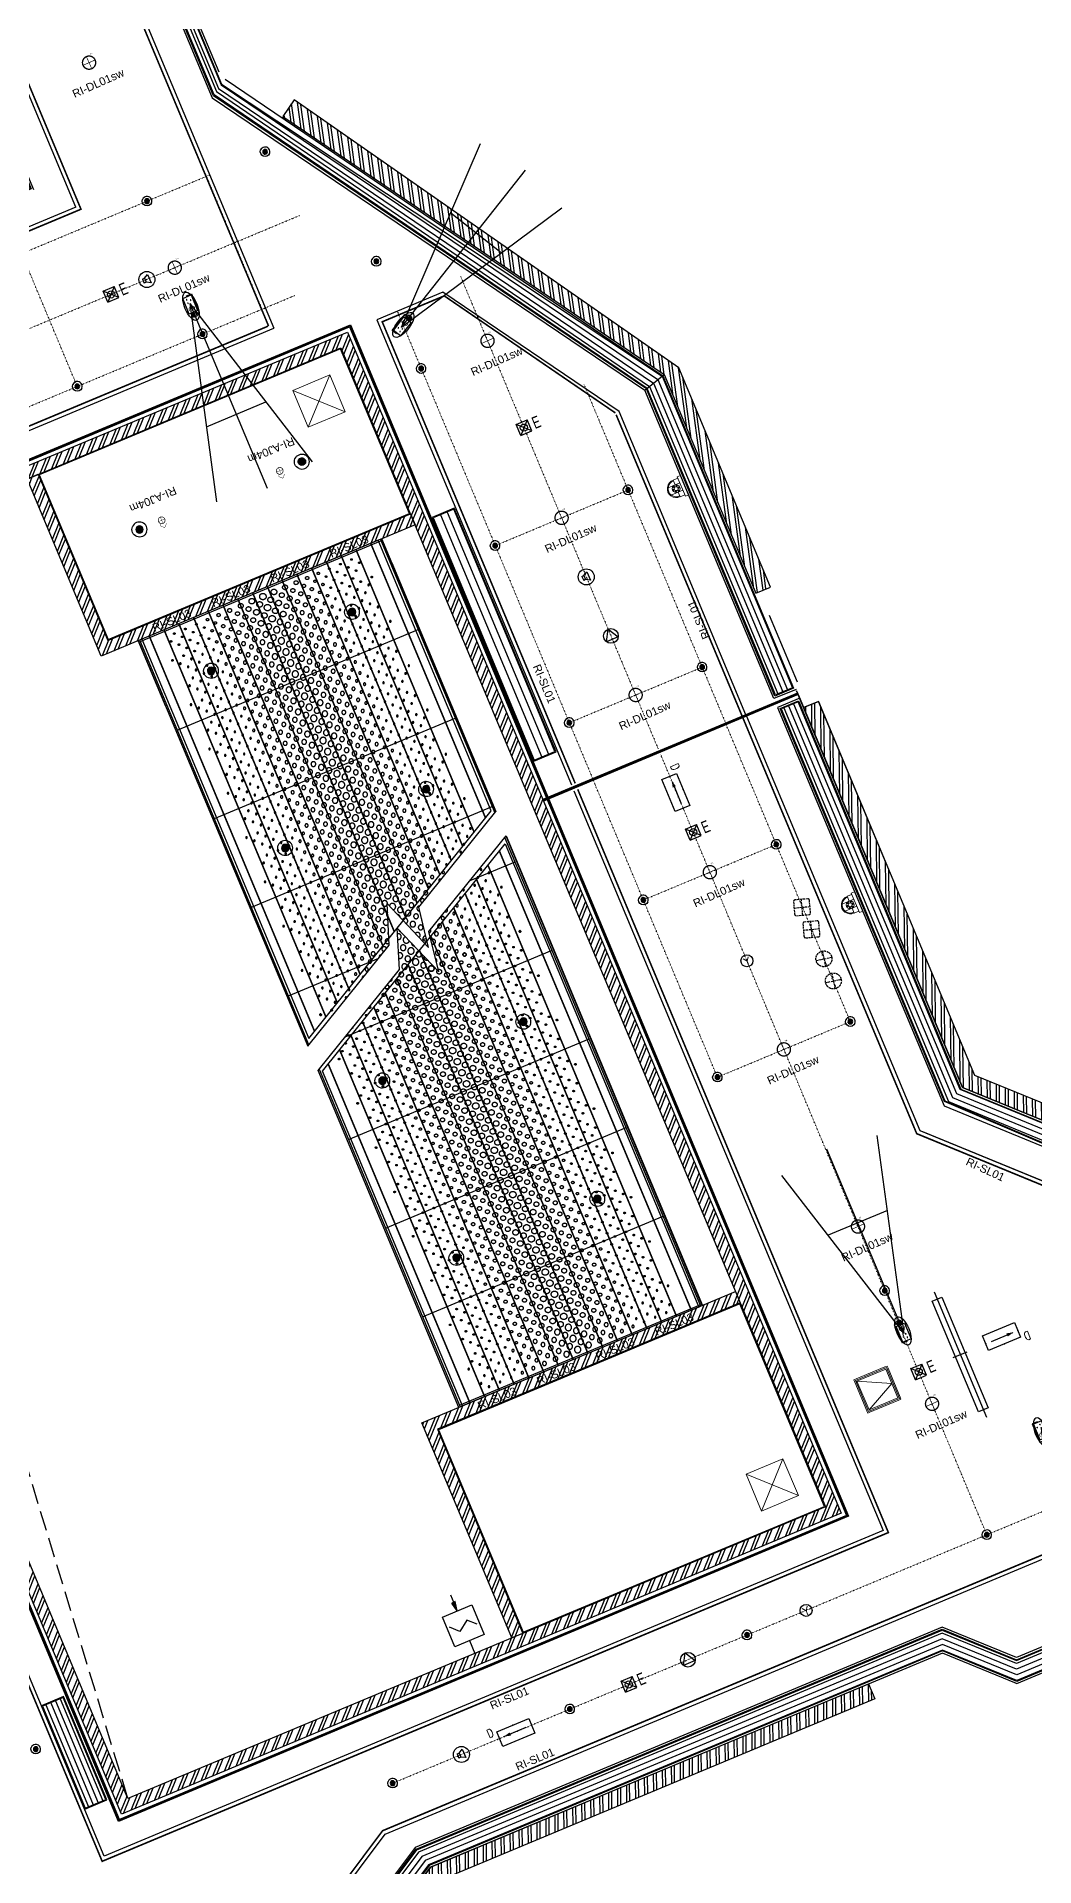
# Model space of a CAD drawing. Header units: millimetres. Extents: x 768159 to 833032, y -1374957 to -1225629.
# Drawn here: x 782238 to 794708, y -1290057 to -1267189 of the extents above; entities that cross this region are included whole.
import ezdxf
from ezdxf.enums import TextEntityAlignment as Align
from ezdxf.xclip import XClip

# ---------------------------------------------------------------- set-up
doc = ezdxf.new("R2010")
doc.units = ezdxf.units.MM
doc.header["$LTSCALE"] = 10
doc.header["$MEASUREMENT"] = 0
doc.header["$XCLIPFRAME"] = 0
for name, pattern in [('ACAD_ISO05W100', [33, 24, -3, 0, -3, 0, -3]), ('ACAD_ISO07W100', [3, 0, -3]), ('CENTER', [50.8, 31.75, -6.35, 6.35, -6.35]), ('DASH', [0.35, 0.25, -0.1])]:
    doc.linetypes.add(name, pattern=pattern)
for name, color, linetype in [('I —平顶—音响设备', 144, 'Continuous'), ('I—平面—消防指示灯、报警器', 10, 'Continuous'), ('I—平顶-投影仪、监控', 62, 'Continuous'), ('I—平顶—喷淋', 21, 'Continuous'), ('I—平顶—填充01(线状)', 8, 'Continuous'), ('I—平顶—暖通', 144, 'Continuous'), ('I—平顶—检修口', 144, 'Continuous'), ('I—平顶—消防指示灯', 62, 'Continuous'), ('I—平顶—消防设施', 10, 'Continuous'), ('I—平顶—灯具', 62, 'Continuous'), ('I—平顶—烟感', 144, 'Continuous'), ('I—平顶—设备定位尺寸标注', 232, 'Continuous'), ('I—平顶—通讯', 24, 'Continuous'), ('I—平顶—造型', 122, 'Continuous'), ('K-C-CLG', 2, 'Continuous')]:
    doc.layers.add(name, color=color, linetype=linetype)
doc.layers.add('检修口', color=7, linetype='Continuous', lineweight=0)
doc.styles.add('_TEL_DIM', font='SIMPLEX', dxfattribs={"width": 0.8, "height": 3.5, "bigfont": 'HZTXT'})
doc.styles.add('ARIAL', font='arial.ttf')
doc.styles.add('hz', font='', dxfattribs={"width": 0.8, "height": 5})
doc.styles.get("Standard").update_dxf_attribs({"font": 'arial.ttf'})
doc.styles.add('平顶图图例(客房区A2）$0$HZDX', font='ROMANS.shx', dxfattribs={"width": 0.8, "bigfont": 'hztxt.shx'})
doc.styles.add('平顶图图例(客房区A2）$0$XD2008', font='SIMYOU.TTF', dxfattribs={"width": 0.7})
doc.styles.get('hz').set_extended_font_data('Microsoft YaHei')
doc.dimstyles.new('標準', dxfattribs={"dimtxt": 2.5, "dimasz": 0.8, "dimexe": 0, "dimexo": 0, "dimgap": 1, "dimtad": 1, "dimdec": 0, "dimzin": 0, "dimdsep": 46, "dimtxsty": 'Standard', "dimblk": 'DOT', "dimcen": 1, "dimaunit": 1, "dimadec": 3, "dimazin": 0, "dimtfac": 1, "dimtdec": 0, "dimtmove": 2, "dimatfit": 3, "dimfxl": 1, "dimtolj": 1, "dimtzin": 0, "dimarcsym": 0})

# ---------------------------------------------------------------- blocks, each defined once
blk = doc.blocks.new('*D1467')
at = {"layer": 'Defpoints', "color": 0, "transparency": 16777216}
for p in [(83, 69), (83, 0), (-82, 0)]:
    blk.add_point(p, dxfattribs=at)
at = {"color": 0, "transparency": 16777216, "insert": (69, 89), "char_height": 15, "attachment_point": 5}
blk.add_mtext('\\A1;165', dxfattribs=at)
blk = doc.blocks.new('_Dot')
at = {"color": 0, "linetype": 'ByBlock', "lineweight": -2}
blk.add_line((-0.5, 0), (-1, 0), dxfattribs=at)
at = {"color": 0, "linetype": 'ByBlock', "const_width": 0.5}
blk.add_lwpolyline([(-0.25, 0, 1), (0.25, 0, 1)], format="xyb", close=True, dxfattribs=at)
blk = doc.blocks.new('背景音乐广播')
at = {"extrusion": (-0.142132, 0.122044, 0.982295)}
for p, q in [((-48, 26, -10), (-47, -30, -3)), ((-48, 26, -10), (-20, 26, -6)), ((-20, 26, -6), (33, 56, -2)), ((-20, 26, -6), (-20, -29, 1)), ((33, 56, -2), (34, -58, 12)), ((-20, -29, 1), (-47, -30, -3)), ((34, -58, 12), (-20, -29, 1))]:
    blk.add_line(p, q, dxfattribs=at)
blk.add_circle((0, 0), 100)
at = {"color": 7, "extrusion": (-0.142132, 0.122044, 0.982295), "style": '_TEL_DIM', "flags": 1}
blk.add_attdef('A', text='', height=0.004, rotation=131.612, dxfattribs=at).set_placement((0, 0), align=Align.MIDDLE_CENTER)
blk = doc.blocks.new('应急照明灯')
at = {"ltscale": 250}
for p, q in [((-150, -150), (-150, 150)), ((-150, 150), (150, 150)), ((150, 150), (-150, -150)), ((150, -150), (-150, 150)), ((150, -150), (150, 150)), ((-150, -150), (150, -150))]:
    blk.add_line(p, q, dxfattribs=at)
blk.add_circle((0, 0), 90, dxfattribs=at)
at = {"style": '平顶图图例(客房区A2）$0$XD2008', "width": 0.7}
blk.add_text('E', height=300, dxfattribs=at).set_placement((338, -143), align=Align.CENTER)
blk = doc.blocks.new('平顶图图例(客房区A2）$0$烟感')
at = {"layer": 'I—平顶—烟感', "linetype": 'Continuous'}
blk.add_circle((0, 0), 2.16, dxfattribs=at)
at = {"layer": 'I—平顶—烟感', "linetype": 'Continuous', "style": '平顶图图例(客房区A2）$0$HZDX'}
blk.add_text('Y', height=2.86, dxfattribs=at).set_placement((-1.14, -1.69))
blk = doc.blocks.new('上下喷1111')
h = blk.add_hatch(color=256)
h.dxf.hatch_style = 1
edge = h.paths.add_edge_path()
edge.add_arc((0, 0), 0.5, 0, 180)
edge.add_arc((0, 0), 0.5, 180, 360)
at = {"elevation": 0}
for points in [[(-1, 0, -1), (1, 0, 0.084041)], [(-1, 0, 1), (1, 0, -0.084041)]]:
    blk.add_lwpolyline(points, format="xyb", dxfattribs=at)
blk.add_lwpolyline([(0.5, 0, 1), (-0.5, 0, 1)], format="xyb", close=True, dxfattribs=at)
blk = doc.blocks.new('*D1473')
at = {"layer": 'Defpoints', "color": 0, "transparency": 16777216}
for p in [(43, 36), (43, 0), (-42, 0)]:
    blk.add_point(p, dxfattribs=at)
at = {"color": 0, "transparency": 16777216, "insert": (36, 46), "char_height": 15, "attachment_point": 5}
blk.add_mtext('\\A1;85', dxfattribs=at)
blk = doc.blocks.new('SDRFEWR')
for centre, radius in [((-525, 75), 10), ((-450, 0), 10), ((-300, 0), 10), ((-225, 75), 10), ((-150, 0), 10), ((0, 150), 10), ((0, 0), 10), ((-525, -75), 10), ((-525, -225), 10), ((-450, -150), 10), ((-375, -75), 10), ((-375, -225), 10), ((-300, -150), 10), ((-225, -75), 10), ((-225, -225), 10), ((-150, -150), 10), ((-75, -75), 10), ((-75, -225), 10), ((0, -150), 10), ((-525, -375), 10), ((-450, -450), 15), ((-450, -300), 10), ((-375, -375), 10), ((-300, -450), 15), ((-300, -300), 10), ((-225, -375), 10), ((-150, -450), 15), ((-150, -300), 10), ((-75, -375), 10), ((0, -450), 15), ((0, -300), 10), ((-525, -675), 20), ((-525, -525), 15), ((-450, -600), 20), ((-375, -675), 20), ((-375, -525), 15), ((-300, -600), 20), ((-225, -675), 20), ((-225, -525), 15), ((-150, -600), 20), ((-75, -675), 20), ((-75, -525), 15), ((0, -600), 20), ((-525, -825), 25), ((-450, -900), 30), ((-450, -750), 25), ((-375, -825), 25), ((-300, -900), 30), ((-300, -750), 25), ((-225, -825), 25), ((-150, -900), 30), ((-150, -750), 25), ((-75, -825), 25), ((0, -900), 30), ((0, -750), 25), ((-525, -1125), 35), ((-525, -975), 30), ((-450, -1050), 35), ((-375, -1125), 35), ((-375, -975), 30), ((-300, -1050), 35), ((-225, -1125), 35), ((-225, -975), 30), ((-150, -1050), 35), ((-75, -1125), 35), ((-75, -975), 30), ((0, -1050), 35), ((-525, -1275), 35), ((-450, -1200), 40.2), ((-450, -1350), 35), ((-375, -1275), 35), ((-300, -1200), 40.2), ((-300, -1350), 35), ((-225, -1275), 35), ((-150, -1200), 40.2), ((-150, -1350), 35), ((-75, -1275), 35), ((0, -1200), 40.2), ((0, -1350), 35), ((-525, -1425), 30), ((-525, -1575), 25), ((-450, -1500), 30), ((-375, -1425), 30), ((-375, -1575), 25), ((-300, -1500), 30), ((-225, -1425), 30), ((-225, -1575), 25), ((-150, -1500), 30), ((-75, -1425), 30), ((-75, -1575), 25), ((0, -1500), 30), ((-525, -1725), 20), ((-450, -1650), 25), ((-450, -1800), 20), ((-375, -1725), 20), ((-300, -1650), 25), ((-300, -1800), 20), ((-225, -1725), 20), ((-150, -1650), 25), ((-150, -1800), 20), ((-75, -1725), 20), ((0, -1650), 25), ((0, -1800), 20), ((-525, -1875), 15), ((-525, -2025), 10), ((-450, -1950), 15), ((-375, -1875), 15), ((-375, -2025), 10), ((-300, -1950), 15), ((-225, -1875), 15), ((-225, -2025), 10), ((-150, -1950), 15), ((-75, -1875), 15), ((-75, -2025), 10), ((0, -1950), 15), ((-525, -2175), 10), ((-450, -2100), 10), ((-450, -2250), 10), ((-375, -2175), 10), ((-300, -2100), 10), ((-300, -2250), 10), ((-225, -2175), 10), ((-150, -2100), 10), ((-150, -2250), 10), ((-75, -2175), 10), ((0, -2100), 10), ((0, -2250), 10), ((-525, -2325), 10), ((-525, -2475), 10), ((-450, -2400), 10), ((-375, -2325), 10), ((-300, -2400), 10), ((-225, -2325), 10), ((-225, -2475), 10), ((-150, -2400), 10), ((-75, -2325), 10), ((0, -2400), 10), ((0, -2550), 10)]:
    blk.add_circle(centre, radius)
blk = doc.blocks.new('扶梯底部填充')
for p, q in [((-10366, 1650), (20, 1650, 0)), ((-10366, 1630), (20, 1630, 0)), ((20, -1630, 0), (-10366, -1630)), ((20, -1650, 0), (-10366, -1650))]:
    blk.add_line(p, q)
for points in [[(-10346, 1630), (-10346, -1630)], [(-9600, 1630), (-9600, -1630)], [(-8400, 1630), (-8400, -1630)], [(-7200, 1630), (-7200, -1630)], [(-7200, 1630), (-7200, -1630)], [(-7200, 1630), (-7200, -1630)], [(-6000, 1630), (-6000, -1630)], [(-4800, 1630), (-4800, -1630)], [(-3600, 1630), (-3600, -1630)], [(-2400, 1630), (-2400, -1630)], [(-1200, 1630), (-1200, -1630)], [(0, 1630), (0, -1630)]]:
    blk.add_lwpolyline(points)
for centre, radius in [((-10273, 1200, 0), 10), ((-10198, 1275, 0), 10), ((-10123, 1200, 0), 10), ((-9973, 1350, 0), 10), ((-9973, 1200, 0), 10), ((-373, 1350, 0), 10), ((-373, 1200, 0), 10), ((-223, 1200, 0), 10), ((-148, 1275, 0), 10), ((-73, 1200, 0), 10), ((-10273, 1050, 0), 10), ((-10198, 1125, 0), 10), ((-10198, 975, 0), 10), ((-10123, 1050, 0), 10), ((-10048, 1125, 0), 10), ((-10048, 975, 0), 10), ((-9973, 1050, 0), 10), ((-373, 1050, 0), 10), ((-298, 1125, 0), 10), ((-298, 975, 0), 10), ((-223, 1050, 0), 10), ((-148, 1125, 0), 10), ((-148, 975, 0), 10), ((-73, 1050, 0), 10), ((-10273, 750, 0), 15), ((-10273, 900, 0), 10), ((-10198, 675, 0), 15), ((-10198, 825, 0), 10), ((-10123, 750, 0), 15), ((-10123, 900, 0), 10), ((-10048, 675, 0), 15), ((-10048, 825, 0), 10), ((-9973, 750, 0), 15), ((-9973, 900, 0), 10), ((-373, 750, 0), 15), ((-373, 900, 0), 10), ((-298, 675, 0), 15), ((-298, 825, 0), 10), ((-223, 750, 0), 15), ((-223, 900, 0), 10), ((-148, 675, 0), 15), ((-148, 825, 0), 10), ((-73, 750, 0), 15), ((-73, 900, 0), 10), ((-10273, 450, 0), 25), ((-10273, 600, 0), 20), ((-10198, 525, 0), 20), ((-10123, 450, 0), 25), ((-10123, 600, 0), 20), ((-10048, 525, 0), 20), ((-9973, 450, 0), 25), ((-9973, 600, 0), 20), ((-373, 450, 0), 25), ((-373, 600, 0), 20), ((-298, 525, 0), 20), ((-223, 450, 0), 25), ((-223, 600, 0), 20), ((-148, 525, 0), 20), ((-73, 450, 0), 25), ((-73, 600, 0), 20), ((-10273, 300, 0), 30), ((-10198, 225, 0), 30), ((-10198, 375, 0), 25), ((-10123, 300, 0), 30), ((-10048, 225, 0), 30), ((-10048, 375, 0), 25), ((-9973, 300, 0), 30), ((-373, 300, 0), 30), ((-298, 225, 0), 30), ((-298, 375, 0), 25), ((-223, 300, 0), 30), ((-148, 225, 0), 30), ((-148, 375, 0), 25), ((-73, 300, 0), 30), ((-10273, 0, 0), 40.2), ((-10273, 150, 0), 35), ((-10198, 75, 0), 35), ((-10123, 0, 0), 40.2), ((-10123, 150, 0), 35), ((-10048, 75, 0), 35), ((-9973, 0, 0), 40.2), ((-9973, 150, 0), 35), ((-373, 0, 0), 40.2), ((-373, 150, 0), 35), ((-298, 75, 0), 35), ((-223, 0, 0), 40.2), ((-223, 150, 0), 35), ((-148, 75, 0), 35), ((-73, 0, 0), 40.2), ((-73, 150, 0), 35), ((-10273, -150, 0), 35), ((-10198, -75, 0), 35), ((-10198, -225, 0), 30), ((-10123, -150, 0), 35), ((-10048, -75, 0), 35), ((-10048, -225, 0), 30), ((-9973, -150, 0), 35), ((-373, -150, 0), 35), ((-298, -75, 0), 35), ((-298, -225, 0), 30), ((-223, -150, 0), 35), ((-148, -75, 0), 35), ((-148, -225, 0), 30), ((-73, -150, 0), 35), ((-10273, -300, 0), 30), ((-10273, -450, 0), 25), ((-10198, -375, 0), 25), ((-10123, -300, 0), 30), ((-10123, -450, 0), 25), ((-10048, -375, 0), 25), ((-9973, -300, 0), 30), ((-9973, -450, 0), 25), ((-373, -300, 0), 30), ((-373, -450, 0), 25), ((-298, -375, 0), 25), ((-223, -300, 0), 30), ((-223, -450, 0), 25), ((-148, -375, 0), 25), ((-73, -300, 0), 30), ((-73, -450, 0), 25), ((-10273, -600, 0), 20), ((-10198, -525, 0), 20), ((-10198, -675, 0), 15), ((-10123, -600, 0), 20), ((-10048, -525, 0), 20), ((-10048, -675, 0), 15), ((-9973, -600, 0), 20), ((-373, -600, 0), 20), ((-298, -525, 0), 20), ((-298, -675, 0), 15), ((-223, -600, 0), 20), ((-148, -525, 0), 20), ((-148, -675, 0), 15), ((-73, -600, 0), 20), ((-10273, -750, 0), 15), ((-10273, -900, 0), 10), ((-10198, -825, 0), 10), ((-10123, -750, 0), 15), ((-10123, -900, 0), 10), ((-10048, -825, 0), 10), ((-9973, -750, 0), 15), ((-9973, -900, 0), 10), ((-373, -750, 0), 15), ((-373, -900, 0), 10), ((-298, -825, 0), 10), ((-223, -750, 0), 15), ((-223, -900, 0), 10), ((-148, -825, 0), 10), ((-73, -750, 0), 15), ((-73, -900, 0), 10), ((-10273, -1050, 0), 10), ((-10198, -975, 0), 10), ((-10198, -1125, 0), 10), ((-10123, -1050, 0), 10), ((-10048, -975, 0), 10), ((-10048, -1125, 0), 10), ((-9973, -1050, 0), 10), ((-373, -1050, 0), 10), ((-298, -975, 0), 10), ((-298, -1125, 0), 10), ((-223, -1050, 0), 10), ((-148, -975, 0), 10), ((-148, -1125, 0), 10), ((-73, -1050, 0), 10), ((-10273, -1200, 0), 10), ((-10198, -1275, 0), 10), ((-10123, -1200, 0), 10), ((-9973, -1200, 0), 10), ((-9973, -1350, 0), 10), ((-373, -1200, 0), 10), ((-373, -1350, 0), 10), ((-223, -1200, 0), 10), ((-148, -1275, 0), 10), ((-73, -1200, 0), 10)]:
    blk.add_circle(centre, radius)
for p in [(-9373, 1200, 0), (-8773, 1200, 0), (-8173, 1200, 0), (-7573, 1200, 0), (-6973, 1200, 0), (-6373, 1200, 0), (-5773, 1200, 0), (-5173, 1200, 0)]:
    blk.add_blockref('SDRFEWR', p)
at = {"xscale": -0.9999999999999998}
for p in [(-5173, 1200, 0), (-4573, 1200, 0), (-3973, 1200, 0), (-3373, 1200, 0), (-2773, 1200, 0), (-2173, 1200, 0), (-1573, 1200, 0), (-973, 1200, 0)]:
    blk.add_blockref('SDRFEWR', p, dxfattribs=at)
blk = doc.blocks.new('A$Cd42e4ebf')
at = {"lineweight": 0}
for p, q in [((8.81, 7.37), (0, 7.37)), ((0, 7.37), (0, 5.88)), ((0.59, 5.88), (0.59, 3.81)), ((8.21, 3.81), (8.21, 5.88)), ((8.81, 5.88), (8.81, 7.37))]:
    blk.add_line(p, q, dxfattribs=at)
for points in [[(8.81, 5.88), (0, 5.88)], [(0.59, 3.81), (2.79, 3.81)], [(2.79, 5.88), (2.79, 0.56)], [(6.01, 5.88), (6.01, 0.56)], [(8.21, 3.81), (6.01, 3.81)]]:
    blk.add_lwpolyline(points, dxfattribs=at)
for centre, radius in [((4.4, 3.56), 1.65), ((3.34, 2.96), 0.271), ((3.34, 4.19), 0.257), ((4.4, 3.56), 0.804), ((4.4, 4.78), 0.254), ((4.4, 2.35), 0.255), ((5.44, 2.94), 0.269), ((5.46, 4.15), 0.254)]:
    blk.add_circle(centre, radius, dxfattribs=at)
for radius, start, end in [(3.73, 176.09951, 3.90049), (3.4, 175.71085, 4.28915)]:
    blk.add_arc((4.4, 3.56), radius, start, end, dxfattribs=at)
blk = doc.blocks.new('WIFI1')
at = {"linetype": 'DASH', "ltscale": 10, "extrusion": (-0.131049, -0.073706, 0.988632)}
for p, q in [((-91, -39, -15), (92, 37, 15)), ((-39, 92, 2), (39, -92, -2))]:
    blk.add_line(p, q, dxfattribs=at)
blk.add_lwpolyline([(68, -109, 0.414214), (90, -91), (109, 68, 0.414214), (91, 90), (-68, 109, 0.414214), (-90, 91), (-109, -68, 0.414214), (-91, -90), (70, -109)], format="xyb", dxfattribs=at)
blk = doc.blocks.new('碗状1')
at = {"linetype": 'DASH', "ltscale": 10, "extrusion": (-0.131049, -0.073706, 0.988632)}
for p, q in [((86, 48, 15), (-86, -48, -15)), ((-49, 87), (49, -87))]:
    blk.add_line(p, q, dxfattribs=at)
blk.add_circle((0, 0), 100, dxfattribs=at)
blk = doc.blocks.new('*U1485')
for p, q in [((-100, 81), (152, 81)), ((-100, 15), (-100, 81)), ((-90, 15), (-100, 15)), ((122, 18), (182, 18)), ((122, 5), (182, 5)), ((152, 38), (152, 81))]:
    blk.add_line(p, q)
for points in [[(-90, 71), (122, 71), (122, -41), (-90, -41)], [(122, 38), (182, 38), (182, -8), (122, -8)]]:
    blk.add_lwpolyline(points, close=True)
at = {"const_width": 5.69}
for points in [[(-33, 38, -1), (-28, 38, -1)], [(-56, -8, -1), (-50, -8, -1)], [(-5, -8, 1), (-11, -8, 1)]]:
    blk.add_lwpolyline(points, format="xyb", close=True, dxfattribs=at)
for centre in [(-31, 38), (-53, -8), (-8, -8)]:
    blk.add_arc(centre, 5.69, 0, 180)
blk.add_ellipse((41, 15), major_axis=(-189, 0), ratio=0.414634)
blk.add_point((41, 15))
at = {"layer": 'Defpoints', "color": 6, "linetype": 'ByBlock'}
for p, q in [((0, 0), (2415, 647)), ((1507, -404), (1502, 402)), ((0, 0), (2500, 0)), ((0, 0), (2415, -647))]:
    blk.add_line(p, q, dxfattribs=at)
at = {"style": 'hz', "width": 0.8}
for s, p in [('C', (66, 15)), ('R', (209, -87))]:
    blk.add_text(s, height=79.2, dxfattribs=at).set_placement(p, align=Align.MIDDLE)
blk = doc.blocks.new('SH9-室内半球1080P')
for p, q in [((93, 213), (345, 213)), ((93, 147), (93, 213)), ((103, 147), (93, 147)), ((316, 150), (375, 150)), ((316, 137), (375, 137)), ((345, 170), (345, 213))]:
    blk.add_line(p, q)
for points in [[(103, 203), (316, 203), (316, 90), (103, 90)], [(316, 170), (375, 170), (375, 123), (316, 123)]]:
    blk.add_lwpolyline(points, close=True)
at = {"const_width": 5.69}
for points in [[(137, 124, -1), (143, 124, -1)], [(160, 169, -1), (166, 169, -1)], [(189, 124, 1), (183, 124, 1)]]:
    blk.add_lwpolyline(points, format="xyb", close=True, dxfattribs=at)
for centre in [(140, 124), (163, 169), (186, 124)]:
    blk.add_arc(centre, 5.69, 0, 180)
blk.add_ellipse((234, 147), major_axis=(-189, 0), ratio=0.414634)
at = {"layer": 'Defpoints', "linetype": 'ByBlock'}
for p, q in [((197, 147), (2611, 794)), ((1697, -255), (1697, 549)), ((197, 147), (2697, 147)), ((197, 147), (2611, -500))]:
    blk.add_line(p, q, dxfattribs=at)
at = {"style": 'hz', "width": 0.8}
blk.add_text('C', height=79.2, dxfattribs=at).set_placement((259, 146), align=Align.MIDDLE)
blk = doc.blocks.new('Ceiling Banner')
blk.add_line((626292, -1317851), (626292, -1317663))
blk.add_lwpolyline([(625444, -1317757), (627139, -1317757)])
blk.add_lwpolyline([(625542, -1317692), (627042, -1317692), (627042, -1317822), (625542, -1317822)], close=True)
blk = doc.blocks.new('吸顶扬声器')
for p, q in [((-58, -33), (0, 67)), ((0, 67), (58, -33)), ((58, -33), (-58, -33))]:
    blk.add_line(p, q)
blk.add_circle((0, 0), 67.2)
blk = doc.blocks.new('0.001111.')
for p, q in [((-234, 0), (165, 166)), ((-133, -56), (133, 56)), ((165, 166), (241, -16)), ((-158, -183), (-234, 0)), ((241, -16), (-158, -183))]:
    blk.add_line(p, q)
for p in [(-35, 83), (199, 83), (-199, -83)]:
    blk.add_point(p)
blk.add_solid([(-75, -8), (-146, -61), (-58, -48)])
at = {"style": '_TEL_DIM', "width": 0.8}
blk.add_attdef('D', (-333, -82), '', height=106, rotation=22.686, dxfattribs=at)
at = {"style": '_TEL_DIM', "flags": 1}
blk.add_attdef('A', text='', height=0.006, rotation=202.686, dxfattribs=at).set_placement((-35, 83), align=Align.MIDDLE_CENTER)
blk = doc.blocks.new('BLK20230516150645_01179')
at = {"layer": '检修口'}
for p, q in [((125591, 219783), (125591, 219813)), ((125591, 219813), (125621, 219813)), ((125591, 219393), (125591, 219783)), ((125621, 219813), (126011, 219813)), ((125621, 219783), (125621, 219393)), ((126011, 219783), (125621, 219783)), ((126011, 219813), (126041, 219813)), ((126011, 219393), (126011, 219783)), ((126041, 219813), (126041, 219783)), ((126041, 219783), (126041, 219393)), ((125591, 219363), (125591, 219393)), ((125621, 219363), (125591, 219363)), ((125621, 219393), (126011, 219393)), ((126011, 219363), (125621, 219363)), ((126041, 219363), (126011, 219363)), ((126041, 219393), (126041, 219363))]:
    blk.add_line(p, q, dxfattribs=at)
at = {"layer": '检修口', "flags": 128}
for points in [[(126026, 219378), (126026, 219798), (125606, 219798), (125606, 219378), (126026, 219378)], [(125606, 219378), (126026, 219378), (126026, 219798), (125606, 219798), (125606, 219378)], [(125621, 219783), (126011, 219588), (125621, 219393)]]:
    blk.add_lwpolyline(points, dxfattribs=at)
blk = doc.blocks.new('光束感烟探测器(接收部分)')
blk.add_hatch(color=256).paths.add_polyline_path([(0, 200), (-117, 176), (-117, 224)])
for p, q in [((249, 368), (151, 267)), ((151, 267), (249, 133)), ((-218, 200), (0, 200)), ((0, 200), (-117, 224)), ((-117, 224), (-117, 176)), ((0, 200), (-117, 176)), ((249, 133), (151, 32)), ((400, 200), (574, 200))]:
    blk.add_line(p, q)
blk.add_lwpolyline([(0, 400), (400, 400), (400, 0), (0, 0)], close=True)
blk = doc.blocks.new('*U1468')
at = {"const_width": 16.5}
blk.add_lwpolyline([(82.5, 0, 0.4142136), (0, 82.5, 0.4142136), (-82.5, 0, 0.4142136), (0, -82.5, 0.4142136)], format="xyb", close=True, dxfattribs=at)
at = {"const_width": 8.25}
for points in [[(-82.5, 0), (82.5, 0)], [(0, -82.5), (0, 82.5)]]:
    blk.add_lwpolyline(points, dxfattribs=at)
dim = blk.add_linear_dim(base=(82.5, 69.3), p1=(-82.5, 0), p2=(82.5, 0), dimstyle='標準', override={"dimtxt": 15, "dimgap": 5, "dimse1": 1, "dimse2": 1, "dimsd1": 1, "dimsd2": 1})
dim.commit()
dim.dimension.update_dxf_attribs({"geometry": '*D1467', "text_midpoint": (69.3, 88.9), "dimtype": 128})
blk = doc.blocks.new('*U1469')
blk.add_blockref('*U1468', (0, 0))
at = {"style": 'ARIAL'}
blk.add_text('RI-DL01sw', height=100, dxfattribs=at).set_placement((0, -280), align=Align.MIDDLE_CENTER)
blk.add_text('RI-DL01sw', height=100, dxfattribs=at).set_placement((0, -280), align=Align.MIDDLE_CENTER)
blk = doc.blocks.new('*U1474')
at = {"const_width": 8.5}
blk.add_lwpolyline([(42.5, 0, 0.4142136), (0, 42.5, 0.4142136), (-42.5, 0, 0.4142136), (0, -42.5, 0.4142136)], format="xyb", close=True, dxfattribs=at)
at = {"const_width": 4.25}
for points in [[(-42.5, 0), (42.5, 0)], [(0, -42.5), (0, 42.5)]]:
    blk.add_lwpolyline(points, dxfattribs=at)
dim = blk.add_linear_dim(base=(42.5, 35.7), p1=(-42.5, 0), p2=(42.5, 0), dimstyle='標準', override={"dimtxt": 15, "dimgap": 5, "dimse1": 1, "dimse2": 1, "dimsd1": 1, "dimsd2": 1})
dim.commit()
dim.dimension.update_dxf_attribs({"geometry": '*D1473', "text_midpoint": (35.7, 45.8), "dimtype": 128})
blk = doc.blocks.new('*U1475')
blk.add_lwpolyline([(-43, 58, 5, 5, 0), (0, 100, 5, 5, 0), (41, 59, 0, 0, 0)], format="xyseb")
blk.add_blockref('*U1474', (0, 0))
at = {"style": 'ARIAL'}
blk.add_text('RI-AJ04m', height=100, dxfattribs=at).set_placement((0, -280), align=Align.MIDDLE_CENTER)

msp = doc.modelspace()

# ---------------------------------------------------------------- hatches: boundary and pattern name
at = {"layer": 'I—平顶—填充01(线状)'}
h = msp.add_hatch(dxfattribs=at)
h.set_pattern_fill('ANSI32', color=256, scale=300, angle=30)
h.set_pattern_definition([(97.69066, (778957.56, -1301109.88), (-111.48807, -15.05527), []), (97.69066, (778989.7, -1301067.7), (-111.48807, -15.05527), [])])
h.paths.add_polyline_path([(791226.7, -1274145.9), (791411.3, -1274068.7), (790266.7, -1271331), (785456.9, -1267981.8), (785314, -1268186.9), (790083.2, -1271410.6)])
h = msp.add_hatch(dxfattribs=at)
h.set_pattern_fill('ANSI32', color=256, scale=300, angle=23)
h.paths.add_polyline_path([(777324, -1274722.6), (786042, -1271077.7), (792098, -1285562.7), (783380, -1289207.6)], flags=16)
h.paths.add_polyline_path([(786122.6, -1270881.5), (792294.3, -1285643.2), (783299.4, -1289403.9), (777127.7, -1274642.1)])
h = msp.add_hatch(dxfattribs=at)
h.set_pattern_fill('ANSI32', color=256, scale=300, angle=23)
h.paths.add_polyline_path([(782259.4, -1272659.2), (783127.3, -1274735.1), (786909.9, -1273153.6), (786967.8, -1273292), (783046.7, -1274931.3), (782121, -1272717)])
h.paths.add_polyline_path([(788176.9, -1287202.1), (787052.9, -1284513.6), (790974, -1282874.2), (791031.9, -1283012.6), (787249.1, -1284594.1), (788315.3, -1287144.2)])
h = msp.add_hatch(dxfattribs=at)
h.set_pattern_fill('ANSI32', color=256, scale=300, angle=23)
h.set_pattern_definition([(90.69066, (778957.56, -1301109.88), (-112.49183, -1.35607), []), (90.69066, (778994.6, -1301071.94), (-112.49183, -1.35607), [])])
edge = h.paths.add_edge_path()
edge.add_line((791824.6, -1275575.9), (792009.1, -1275498.8))
edge.add_line((792009.1, -1275498.8), (793961.8, -1280169.3))
edge.add_line((793961.8, -1280169.3), (794887, -1280548.9))
edge.add_line((794887, -1280548.9), (801684.7, -1277706.7))
edge.add_line((801684.7, -1277706.7), (801761.9, -1277891.4))
edge.add_line((801761.9, -1277891.4), (794887.7, -1280765.4))
edge.add_line((794887.7, -1280765.4), (793809.3, -1280322.8))
edge.add_line((793809.3, -1280322.8), (791736.8, -1275365.9))
h.paths.add_polyline_path([(802607.3, -1277321), (806736.3, -1275595.4), (806813.2, -1275779.3), (802684.4, -1277505.4)])
h = msp.add_hatch(dxfattribs=at)
h.set_pattern_fill('ANSI32', color=256, scale=300, angle=23)
h.set_pattern_definition([(90.69066, (778957.56, -1301109.88), (-112.4918, -1.3561), []), (90.69066, (778994.6, -1301071.94), (-112.4918, -1.3561), [])])
h.paths.add_polyline_path([(786876.2, -1303456.7), (786691.6, -1303533.9), (783248.6, -1295298.6), (787159.3, -1290066.3), (792635.7, -1287776.6), (792712.8, -1287961.1), (787286.8, -1290229.7), (783477.2, -1295326.9)])

# ---------------------------------------------------------------- linework, layer by layer
at = {"layer": 'I—平顶—填充01(线状)', "linetype": 'DASH', "ltscale": 100}
msp.add_line((783380, -1289207.6), (779338.2, -1275919.7), dxfattribs=at)
at = {"layer": 'I—平顶—暖通'}
for p, q in [((784594.9, -1267719.6, 0), (790063, -1271427.2)), ((784486.5, -1267875.3), (789897.5, -1271562.7)), ((784513.6, -1267836.4), (789950, -1271519.7)), ((784544.1, -1267792.6), (790002.4, -1271476.8)), ((784550.9, -1267782.9, 0), (790054.9, -1271433.8))]:
    msp.add_line(p, q, dxfattribs=at)
for points in [[(784449.3, -1267928.8), (782114.4, -1262339), (779761.7, -1263322.6), (782171.6, -1269091.8), (776281.1, -1271554.4), (775129, -1278154.3), (771926.9, -1279492.7), (771830.5, -1279262.1), (774906.3, -1277976.5), (776058.3, -1271376.6), (781936.8, -1268919), (779565.5, -1263242.1), (782194.9, -1262142.8), (784550.9, -1267782.9)], [(784456, -1267919), (782119.7, -1262325.9), (779748.6, -1263317.2), (782158.5, -1269086.4), (776272.1, -1271547.3), (775120.1, -1278147.2), (771932.3, -1279479.6), (771843.6, -1279267.4), (774915.2, -1277983.6), (776067.2, -1271383.7), (781949.9, -1268924.4), (779578.6, -1263247.4), (782189.5, -1262155.8), (784544.1, -1267792.6)], [(771893.7, -1279387.4), (775031, -1278076.1), (776183.1, -1271476.2), (782041.5, -1269027), (779637.4, -1263271.6), (782165.4, -1262214.7), (784513.6, -1267836.4)], [(771918.8, -1279447.3), (775088.9, -1278122.3), (776241, -1271522.4), (782103.5, -1269071.5), (779689.8, -1263293.1), (782143.9, -1262267), (784486.5, -1267875.3)], [(790063, -1271427.2), (791696.4, -1275334), (791465.7, -1275430.4), (789860.3, -1271593.1), (784449.3, -1267928.8)], [(790054.9, -1271433.8), (791683.3, -1275328.6), (791471.1, -1275417.3), (789868.4, -1271586.5), (784456, -1267919)], [(789897.5, -1271562.7), (791503.4, -1275403.8)], [(789950, -1271519.7), (791563.4, -1275378.8)], [(790002.4, -1271476.8), (791623.3, -1275353.7)], [(788530.9, -1275652.8), (787457.6, -1273084), (787180.9, -1273199.7), (788453.3, -1276244.6), (788730, -1276128.9), (788530.9, -1275652.8)], [(788521.7, -1275656.6), (787452.2, -1273097.1), (787194, -1273205), (788458.6, -1276231.5), (788716.9, -1276123.5), (788521.7, -1275656.6)], [(787286.2, -1273166.5), (788550.9, -1276192.9)], [(787369.2, -1273131.8), (788633.9, -1276158.2)], [(791696.6, -1275529), (793733, -1280399.6), (794888, -1280873.6), (808203.5, -1275306.7)], [(791576.7, -1275579.1), (793633.8, -1280499.5), (794888.5, -1281014.3), (808253.6, -1275426.6)], [(791636.7, -1275554.1), (793683.4, -1280449.6), (794888.3, -1280944), (808228.5, -1275366.7)], [(810236.3, -1280168.8), (808972.5, -1280697), (807518.8, -1280100.4), (798051.6, -1284058.5), (797073.8, -1286441.4), (794486.4, -1287523.2), (793557.5, -1287142), (787012.6, -1289878.3), (782985.7, -1295266.1), (786527.7, -1303737.9), (790332.9, -1312839.5)], [(810261.4, -1280228.7), (808972.8, -1280767.4), (807519, -1280170.8), (798101.5, -1284108.1), (797123.7, -1286491), (794486.6, -1287593.5), (793557.7, -1287212.3), (787054.1, -1289931.4), (783060, -1295275.3), (786587.6, -1303712.8), (790392.9, -1312814.4)], [(810286.4, -1280288.7), (808973, -1280837.7), (807519.2, -1280241.2), (798151.4, -1284157.7), (797173.6, -1286540.6), (794486.9, -1287663.9), (793558, -1287282.7), (787095.5, -1289984.5), (783134.3, -1295284.5), (786647.6, -1303687.7), (790452.9, -1312789.3)], [(782917.4, -1288749.8), (782576.5, -1287934.2), (782299.8, -1288049.9), (782839.7, -1289341.6), (783116.4, -1289225.9), (782917.4, -1288749.8)], [(782908.1, -1288753.7), (782571.2, -1287947.3), (782312.9, -1288055.3), (782845, -1289328.5), (783103.3, -1289220.6), (782908.1, -1288753.7)], [(782355, -1288037.7), (782887.2, -1289310.9)], [(782415, -1288012.6), (782947.1, -1289285.9)], [(782474.9, -1287987.5), (783007.1, -1289260.8)], [(782534.9, -1287962.5), (783067.1, -1289235.7)]]:
    msp.add_lwpolyline(points, dxfattribs=at)
for points in [[(791762, -1275490.8), (793790.2, -1280342), (794887.8, -1280792.4), (808183.8, -1275233.7), (808280.2, -1275464.3), (794888.6, -1281054.8), (793583.5, -1280495.8), (791531.3, -1275587.3)], [(791544.4, -1275592.6), (793591.1, -1280488.1), (794888.6, -1281044), (808267.1, -1275458.9), (808178.4, -1275246.7), (794887.8, -1280803.3), (793782.6, -1280349.7), (791756.6, -1275503.9)], [(810324.6, -1280354.1), (808973.3, -1280918.9), (807519.5, -1280322.3), (798209, -1284214.9), (797231.2, -1286597.8), (794487.1, -1287745.1), (793558.2, -1287363.9), (787143.4, -1290045.8), (783220.1, -1295295.1), (786716.8, -1303658.8), (790525.9, -1312769.6), (790295.3, -1312866.1), (786486.1, -1303755.3), (782934.3, -1295259.8), (786983.9, -1289841.5), (793557.3, -1287093.2), (794486.3, -1287474.4), (797039.2, -1286407.1), (798017, -1284024.2), (807518.6, -1280051.7), (808972.4, -1280648.3), (810228.1, -1280123.4)], [(810311.5, -1280348.7), (808973.2, -1280908.1), (807519.5, -1280311.5), (798201.4, -1284207.3), (797223.5, -1286590.2), (794487.1, -1287734.2), (793558.2, -1287353.1), (787137, -1290037.7), (783208.6, -1295293.7), (786707.6, -1303662.7), (790512.8, -1312764.3), (790300.6, -1312853), (786485.8, -1303754.4), (782945.7, -1295261.2), (786990.3, -1289849.7), (793557.4, -1287104.1), (794486.3, -1287485.3), (797046.9, -1286414.7), (798024.7, -1284031.8), (807518.7, -1280062.5), (808972.4, -1280659.1), (810222.8, -1280136.5)]]:
    msp.add_lwpolyline(points, close=True, dxfattribs=at)
at = {"layer": 'I—平顶—检修口', "linetype": 'Continuous', "lineweight": 0}
for p, q in [((785902.9, -1271417.7), (785634.3, -1272071.9)), ((785441.5, -1271610.6), (786095.7, -1271879.1)), ((791565.6, -1284961.6), (791297.1, -1285615.7)), ((791104.3, -1285154.4), (791758.4, -1285422.9))]:
    msp.add_line(p, q, dxfattribs=at)
for points in [[(785441.5, -1271610.6), (785902.9, -1271417.7), (786095.7, -1271879.1), (785634.3, -1272071.9)], [(791104.3, -1285154.4), (791565.6, -1284961.6), (791758.4, -1285422.9), (791297.1, -1285615.7)]]:
    msp.add_lwpolyline(points, close=True, dxfattribs=at)
at = {"layer": 'I—平顶—消防设施', "linetype": 'CENTER', "ltscale": 0.05, "const_width": 20}
msp.add_lwpolyline([(777049.2, -1274609.9), (786154.8, -1270803), (792372.8, -1285675.4), (783267.2, -1289482.4)], close=True, dxfattribs=at)
at = {"layer": 'I—平顶—消防设施', "linetype": 'ACAD_ISO05W100', "ltscale": 0.05, "const_width": 20, "elevation": 0}
msp.add_lwpolyline([(791752.3, -1275402.8), (788684.6, -1276685.3)], dxfattribs=at)
at = {"layer": 'I—平顶—灯具', "linetype": 'CENTER', "ltscale": 0.01, "const_width": 20}
for points in [[(785131.8, -1270807.9), (777000.9, -1274207.3), (776506.5, -1273025), (776704.3, -1271892.3), (782793.1, -1269346.9), (780381.4, -1263578.4), (781857.6, -1262961.2), (785137.2, -1270805.7)], [(788970, -1276522.6), (786557.7, -1270753.7), (787332.9, -1270429.6), (789471.9, -1271892.8)], [(789481.4, -1271915.6), (791056.4, -1275682.8)], [(781810.5, -1287009.4), (783058, -1289993.3), (792883.7, -1285884.8), (789000.9, -1276596.4)]]:
    msp.add_lwpolyline(points, dxfattribs=at)
at = {"layer": 'I—平顶—灯具', "linetype": 'CENTER', "ltscale": 0.01, "const_width": 20, "elevation": 0}
for points in [[(787564.3, -1277310.5), (786045.5, -1273677.6)], [(787706.8, -1277132.7), (786230, -1273600.4)], [(787849.2, -1276955), (786414.5, -1273523.3)], [(787137, -1277843.8), (785491.9, -1273909)], [(787279.4, -1277666), (785676.4, -1273831.9)], [(787421.9, -1277488.3), (785860.9, -1273754.7)], [(786709.6, -1278377.1), (784938.3, -1274140.5)], [(786852, -1278199.3), (785122.8, -1274063.3)], [(786994.5, -1278021.5), (785307.4, -1273986.2)], [(786282.2, -1278910.3), (784384.8, -1274371.9)], [(786424.7, -1278732.6), (784569.3, -1274294.8)], [(786567.1, -1278554.8), (784753.8, -1274217.6)], [(785854.8, -1279443.6), (783831.2, -1274603.3)], [(785997.3, -1279265.9), (784015.7, -1274526.2)], [(786139.8, -1279088.1), (784200.2, -1274449)], [(785712.4, -1279621.4), (783646.7, -1274680.5)], [(791064.2, -1275701.3), (793237.8, -1280899.8), (794889.4, -1281577.6), (808070.2, -1276066.9), (809651.7, -1279849.5), (808969.7, -1280134.6), (807516, -1279538), (797651.3, -1283662.3), (797001, -1285247.1), (786562.3, -1289611.3), (782390.5, -1295193.1), (789692.1, -1312657.6), (785669.5, -1314339.4), (777245.6, -1294190.6), (780534.4, -1289791.2), (779564.6, -1287471.5)], [(788020.9, -1277365.4), (790420.7, -1283105.5)], [(787878.4, -1277543.2), (790236.2, -1283182.7)], [(787735.9, -1277720.9), (790051.7, -1283259.8)], [(787593.5, -1277898.7), (789867.1, -1283337)], [(787308.5, -1278254.2), (789498.1, -1283491.3)], [(787451, -1278076.4), (789682.6, -1283414.1)], [(787166.1, -1278431.9), (789313.6, -1283568.4)], [(787023.6, -1278609.7), (789129, -1283645.6)], [(786738.7, -1278965.2), (788760, -1283799.8)], [(786881.2, -1278787.4), (788944.5, -1283722.7)], [(786596.2, -1279142.9), (788575.5, -1283877)], [(786453.8, -1279320.7), (788391, -1283954.1)], [(786311.3, -1279498.4), (788206.4, -1284031.3)], [(786026.4, -1279853.9), (787837.4, -1284185.6)], [(786168.9, -1279676.2), (788021.9, -1284108.4)], [(785883.9, -1280031.7), (787652.9, -1284262.7)]]:
    msp.add_lwpolyline(points, dxfattribs=at)
at = {"layer": 'I—平顶—设备定位尺寸标注', "color": 8, "linetype": 'ACAD_ISO07W100', "ltscale": 0.02}
for p, q in [((784339.8, -1268890.4), (785034.1, -1270551.1)), ((782727.7, -1271515.5, 0), (782032.7, -1269853.3)), ((787982.9, -1273544.8, 0), (789644.7, -1272850)), ((788908.3, -1275759, 0), (790569, -1275064.7)), ((789835.7, -1277973.2, 0), (791497.1, -1277279)), ((790761.6, -1280187.5), (792422.3, -1279493.2, 0)), ((786687.9, -1289016.9), (796373.2, -1284967.6))]:
    msp.add_line(p, q, dxfattribs=at)
for points in [[(776718.4, -1272823.1), (776879, -1272063.4), (784402.2, -1268918.1)], [(776718.4, -1272823.1), (777166.3, -1273894.3), (785465.6, -1270424.5)], [(786745.4, -1270621.1), (789188.2, -1276463.9)], [(789078.2, -1271534.3), (790848.9, -1275769.6)], [(790747.4, -1280193.4), (789195.9, -1276482.4)]]:
    msp.add_lwpolyline(points, dxfattribs=at)
at = {"layer": 'I—平顶—设备定位尺寸标注', "color": 8, "linetype": 'ACAD_ISO07W100', "ltscale": 0.02, "elevation": 0}
for points in [[(777754.6, -1272675.5), (785524.3, -1269424.9)], [(787535.5, -1270181.5), (790005.5, -1276089.7)], [(792408.1, -1279499.1), (790856.6, -1275788.1)], [(794094.5, -1285866), (790039.2, -1276162.3)]]:
    msp.add_lwpolyline(points, dxfattribs=at)
at = {"layer": 'I—平顶—造型'}
for p, q in [((782650.1, -1263171.8), (784514, -1267629.9, 0)), ((789841, -1271609, 0), (790083.2, -1271410.6, 0)), ((783173.4, -1274715.8, 0), (786909.9, -1273153.6, 0)), ((791746.3, -1275256.3, 0), (791399.1, -1274426, 0))]:
    msp.add_line(p, q, dxfattribs=at)
for points in [[(782204.3, -1269105.1), (779794.4, -1263336), (782101, -1262371.7), (784432.3, -1267953.1), (789841, -1271609)], [(782727.6, -1269320.1), (780316, -1263551.5), (781884.4, -1262895.8), (785202.6, -1270832.5)], [(782727.7, -1269320), (776659.7, -1271856.8), (776454.6, -1273032), (776973.4, -1274273), (785202.6, -1270832.5)], [(789518, -1271873.5), (787313.6, -1270383.5), (786491.6, -1270727.2), (788922.9, -1276542.3)], [(791102.6, -1275663.5), (789518, -1271873.5)], [(782259.4, -1272659.2), (783127.3, -1274735.1), (786909.9, -1273153.6), (786967.8, -1273292), (783046.7, -1274931.3), (782121, -1272717), (782259.4, -1272659.2)], [(791767.7, -1275439.7), (793809.3, -1280322.8), (794887.7, -1280765.4), (808197.2, -1275200.9), (810357.3, -1280367.5), (808973.3, -1280945.9), (807519.6, -1280349.4), (798228.2, -1284234), (797252, -1286613.1), (797253.1, -1286615.7), (794484.5, -1287773.3), (794483.4, -1287770.5), (793558.3, -1287390.9), (787159.3, -1290066.3), (783248.6, -1295298.6), (786739.9, -1303649.2), (790558.6, -1312783.1), (790281.8, -1312898.8)], [(808312.8, -1275477.8), (810241.4, -1280090.8), (808972.3, -1280621.2), (807518.5, -1280024.7), (797997.8, -1284005.1), (797020, -1286388), (794486.2, -1287447.4), (793557.2, -1287066.2), (786968, -1289821.1), (782905.7, -1295256.3), (786462.9, -1303764.5), (790281.8, -1312898.8)], [(791498.6, -1275573.8), (793580.4, -1280553.2), (794888.8, -1281090.1), (808312.9, -1275477.7)], [(791824.6, -1275575.9), (792009.1, -1275498.8), (793961.8, -1280169.3), (794887, -1280548.9), (801684.7, -1277706.7), (801761.9, -1277891.4), (794887.7, -1280765.4), (793809.3, -1280322.8), (791736.8, -1275365.9)], [(791736.8, -1275365.9), (791767.7, -1275439.7)], [(791110.3, -1275682), (793275.3, -1280860.4), (794890.2, -1281523.1), (808098, -1276001.1)], [(788953.7, -1276616.1), (792817.6, -1285857.9), (783084.6, -1289927.2), (781856.7, -1286990.2)], [(788176.9, -1287202.1), (787052.9, -1284513.6), (790974, -1282874.2), (791031.9, -1283012.6), (787249.1, -1284594.1), (788315.3, -1287144.2), (788176.9, -1287202.1)]]:
    msp.add_lwpolyline(points, dxfattribs=at)
at = {"layer": 'I—平顶—造型', "elevation": 0}
msp.add_lwpolyline([(791226.7, -1274145.9), (791411.3, -1274068.7), (790266.7, -1271331), (785456.9, -1267981.8), (785314, -1268186.9), (790083.2, -1271410.6)], close=True, dxfattribs=at)
at = {"layer": 'I—平顶—造型'}
for points in [[(786160.2, -1270789.9), (792385.8, -1285680.8), (783261.8, -1289495.4), (777036.1, -1274604.5)], [(786149.4, -1270816), (792359.7, -1285670.1), (783272.6, -1289469.3), (777062.3, -1274615.2)], [(786149.4, -1270816), (792359.7, -1285670.1), (783272.6, -1289469.3), (777062.3, -1274615.2)], [(777127.7, -1274642.1), (786122.6, -1270881.5), (792294.3, -1285643.2), (783299.4, -1289403.9)], [(777324, -1274722.6), (786042, -1271077.7), (792098, -1285562.7), (783380, -1289207.6)], [(786036.7, -1271090.8), (782272.4, -1272664.6), (783132.6, -1274722), (786896.9, -1273148.2)], [(791026.5, -1283025.7), (787262.2, -1284599.5), (788320.7, -1287131.1), (792084.9, -1285557.3)], [(786876.2, -1303456.7), (786691.6, -1303533.9), (783248.6, -1295298.6), (787159.3, -1290066.3), (792635.7, -1287776.6), (792712.8, -1287961.1), (787286.8, -1290229.7), (783477.2, -1295326.9)]]:
    msp.add_lwpolyline(points, close=True, dxfattribs=at)
at = {"layer": 'I—平顶—造型', "elevation": 0}
for points in [[(791452.3, -1275463.1), (789841, -1271609)], [(791748.4, -1275393.5), (788565.4, -1276724.3)], [(791752.3, -1275402.8), (788569.2, -1276733.5)], [(791756.1, -1275412), (788573.1, -1276742.8)], [(791729.1, -1275347.4), (791452.3, -1275463.1)], [(791775.4, -1275458.1), (791498.6, -1275573.8)], [(792849.9, -1277509.6), (792009.1, -1275498.8), (791824.6, -1275575.9), (791736.8, -1275365.9), (791736.8, -1275365.9)], [(779518.5, -1287490.8), (780477.3, -1289784.1), (777188.5, -1294183.6), (785642.7, -1314404.8), (789757.5, -1312684.4), (782447.6, -1295200.2), (786594.2, -1289652.2), (797039.4, -1285285.3), (797689.7, -1283700.4), (807516.1, -1279592.1), (808969.9, -1280188.7), (809717.1, -1279876.4), (808097.1, -1276001.5), (794889.2, -1281523.5), (793312.7, -1280876.5)]]:
    msp.add_lwpolyline(points, dxfattribs=at)
at = {"layer": 'K-C-CLG', "color": 8, "elevation": 0}
for points in [[(783508.2, -1274738.4), (785627.7, -1279806.7), (786644.7, -1278543.2), (786618, -1278024.3), (787138.1, -1278572.8), (787014.3, -1278069.5), (787978.1, -1276874.3), (786552.9, -1273465.4)], [(783554.3, -1274719.1), (785641.4, -1279709.9), (787920.5, -1276866.1), (786506.8, -1273484.7), (783554.3, -1274719.1)]]:
    msp.add_lwpolyline(points, dxfattribs=at)
at = {"layer": 'K-C-CLG', "color": 8}
for points in [[(787515.3, -1284320.2), (785755.5, -1280111.9), (786772.4, -1278848.4), (786745.7, -1278329.6), (787265.8, -1278878.1), (787142, -1278374.7), (788106.3, -1277179.3), (790559.7, -1283047.4)], [(787561.5, -1284300.9), (785813.1, -1280120.1), (788092.5, -1277276), (790513.5, -1283066.7), (787561.5, -1284300.9)]]:
    msp.add_lwpolyline(points, dxfattribs=at)

# ---------------------------------------------------------------- block references
at = {"layer": 'I —平顶—音响设备', "color": 7}
for p, rotation in [((783616.5, -1270225, 0), 22.66674362676885), ((789107.5, -1273941.7), 22.66674362676885), ((787548.2, -1288657.3, 0), 22.66674362676886)]:
    msp.add_blockref('背景音乐广播', p, dxfattribs=dict(at, rotation=rotation))
at = {"layer": 'I—平面—消防指示灯、报警器', "extrusion": (0.001958, -0.004694, 0.999987), "rotation": 292.6915081953909}
msp.add_blockref('光束感烟探测器(接收部分)', (787308, -1286920.8, 7581.6), dxfattribs=at)
at = {"layer": 'I—平顶-投影仪、监控', "xscale": 29.90098722697664, "yscale": 29.90098722697664, "zscale": 29.90098722697664}
for p, rotation in [((790083, -1272758.9, 0), 292.6792689454606), ((792257.7, -1277960.5), 292.6891322943326)]:
    msp.add_blockref('A$Cd42e4ebf', p, dxfattribs=dict(at, rotation=rotation))
at = {"layer": 'I—平顶—喷淋', "extrusion": (7.41388e-10, -1.4776e-08, 1)}
for p, xscale, yscale, zscale, rotation in [((785094.1, -1268628.9, 0), 60.00000000000065, 60.00000000000065, 60.00000000000065, 158.1416134251435), ((783618, -1269246.1, 0), 60.00000000000065, 60.00000000000065, 60.00000000000065, 158.1416134251435), ((786484.5, -1269998.3, 0), 60.00000000000065, 60.00000000000065, 60.00000000000065, 158.1416134251435), ((784312.2, -1270906.6, 0), 60.00000000000065, 60.00000000000065, 60.00000000000065, 158.1416134251435), ((787044.6, -1271338, 0), 60.00000000000065, 60.00000000000065, 60.00000000000065, 158.1416134251435), ((782746.7, -1271561.2, 0), 60.00000000000065, 60.00000000000065, 60.00000000000065, 158.1416134251435), ((789630.7, -1272855.9, 0), 60.00000000000065, 60.00000000000065, 60.00000000000065, 158.1416134251435), ((783524.4, -1273349.6, 0), 93.75000000000014, 93.75000000000014, 93.75000000000014, 158.1416121542645), ((787968.8, -1273550.7, 0), 60.00000000000065, 60.00000000000065, 60.00000000000065, 158.1416134251435), ((786181.9, -1274379.9, 0), 93.75000000000014, 93.75000000000014, 93.75000000000014, 158.1416121542645), ((784419.7, -1275116.6, 0), 93.75000000000014, 93.75000000000014, 93.75000000000014, 158.1416121542645), ((790556, -1275070.1, 0), 60.00000000000065, 60.00000000000065, 60.00000000000065, 158.1416134251435), ((788895.7, -1275764.3, 0), 60.00000000000065, 60.00000000000065, 60.00000000000065, 158.1416134251435), ((787107.4, -1276594.2, 0), 93.75000000000014, 93.75000000000014, 93.75000000000014, 158.1416121542645), ((785345.2, -1277331, 0), 93.75000000000014, 93.75000000000014, 93.75000000000014, 158.1416121542645), ((791482.5, -1277285.2, 0), 60.00000000000065, 60.00000000000065, 60.00000000000065, 158.1416134251435), ((789821.5, -1277979.2, 0), 60.00000000000065, 60.00000000000065, 60.00000000000065, 158.1416134251435), ((788322.7, -1279500.4, 0), 93.75000000000014, 93.75000000000014, 93.75000000000014, 158.1416121542645), ((792408.1, -1279499.1, 0), 60.00000000000065, 60.00000000000065, 60.00000000000065, 158.1416134251435), ((786560.5, -1280237.1, 0), 93.75000000000014, 93.75000000000014, 93.75000000000014, 158.1416121542645), ((790747.4, -1280193.4, 0), 60.00000000000065, 60.00000000000065, 60.00000000000065, 158.1416134251435), ((789247.7, -1281714.9, 0), 93.75000000000014, 93.75000000000014, 93.75000000000014, 158.1416121542645), ((787485.5, -1282451.7, 0), 93.75000000000014, 93.75000000000014, 93.75000000000014, 158.1416121542645), ((792838.6, -1282862.2, 0), 60.00000000000065, 60.00000000000065, 60.00000000000065, 158.1416134251435), ((794113.8, -1285912.2, 0), 60.00000000000065, 60.00000000000065, 60.00000000000065, 158.1416134251435), ((791116.4, -1287165.4, 0), 60.00000000000065, 60.00000000000065, 60.00000000000065, 158.1416134251435), ((788902.2, -1288091.1, 0), 60.00000000000065, 60.00000000000065, 60.00000000000065, 158.1416134251435), ((782228, -1288591.6, 0), 60.00000000000065, 60.00000000000065, 60.00000000000065, 158.1416134251435), ((786687.9, -1289016.9, 0), 60.00000000000065, 60.00000000000065, 60.00000000000065, 158.1416134251435)]:
    msp.add_blockref('上下喷1111', p, dxfattribs=dict(at, xscale=xscale, yscale=yscale, zscale=zscale, rotation=rotation))
at = {"layer": 'I—平顶—喷淋', "extrusion": (9.99617e-09, -1.09067e-08, 1), "xscale": -93.75000000000036, "yscale": 93.75000000000058, "zscale": 93.75000000000001, "rotation": 247.23668984242}
msp.add_blockref('上下喷1111', (785554.1, -1272501.1, 0), dxfattribs=at)
at = {"layer": 'I—平顶—填充01(线状)'}
ref = msp.add_blockref('扶梯底部填充', (785038.3, -1274120.1, 0), dxfattribs=dict(at, rotation=112.6827975094877))
XClip(ref).set_block_clipping_path([(19.6320773435, 1650.1787813075), (-5474.02700834, 1649.0790266788), (-4700.3782978277, 223.5002404641), (-4211.4058584748, 48.0293023101), (-4918.0383556501, -220.320462545), (-4405.8465562374, -300.1813482863), (-3674.7770235653, -1650.3714695626), (20.0084411534, -1649.9641343735)])
ref = msp.add_blockref('扶梯底部填充', (789028, -1283665.9, 0), dxfattribs=dict(at, xscale=-1, rotation=112.6828211618628))
XClip(ref).set_block_clipping_path([(20.3735040997, 1648.0253598753), (-4541.097514638, 1648.9073568377), (-5314.7456131652, 223.4323769826), (-5803.7179800817, 47.9612369751), (-5097.0853721285, -220.3882361739), (-5609.2771385736, -300.2493333539), (-6340.3285408304, -1650.9826618758), (19.9984966477, -1651.6787802081)])
at = {"layer": 'I—平顶—消防指示灯', "color": 3, "xscale": 0.5, "yscale": 0.5, "zscale": 0.5, "rotation": 22.68913179328619}
for p in [(783169.3, -1270411.4, 0), (788328.5, -1272076.4, 0), (790444.6, -1277132.6, 0), (793262.8, -1283876.7, 0), (789640.3, -1287782.5)]:
    msp.add_blockref('应急照明灯', p, dxfattribs=at)
at = {"layer": 'I—平顶—消防指示灯', "ltscale": 0.001}
for p, rotation in [((790236, -1276633.6, 0), 269.9087031006246), ((794300.5, -1283443.2), 180.0030861108374), ((788225.2, -1288374.2, 0), 0.004803353635935794)]:
    msp.add_blockref('0.001111.', p, dxfattribs=dict(at, rotation=rotation)).add_auto_attribs({'D': 'D'})
at = {"layer": 'I—平顶—消防设施', "xscale": 1.363988377475934, "yscale": 1.363988377475934, "zscale": 1.363988377475934, "rotation": 22.71211184745571}
for p in [(789416.1, -1274679.7), (790378.4, -1287474)]:
    msp.add_blockref('吸顶扬声器', p, dxfattribs=at)
at = {"layer": 'I—平顶—灯具'}
for name, p, rotation in [('*U1469', (782894.2, -1267515), 24), ('SH9-室内半球1080P', (786793, -1271067.2), 51.71171137520299), ('*U1469', (783965.3, -1270077.1), 24), ('SH9-室内半球1080P', (783942.1, -1270400.4, 0), 292.6891305224073), ('*U1469', (787874, -1270991.2, 0), 24), ('*U1475', (785277.3, -1272616.7, 0), 202.6891305222277), ('*U1475', (783801.2, -1273233.9, 0), 202.6891305222277), ('*U1469', (788799.7, -1273203.3, 0), 24), ('*U1469', (789725, -1275417.6, 0), 24), ('*U1469', (790652.5, -1277631.8, 0), 24), ('*U1469', (791577.7, -1279846.7, 0), 24), ('SH9-室内半球1080P', (793290.8, -1283523.2, 0), 112.6891305224073), ('*U1469', (792504, -1282060.3, 0), 24), ('Ceiling Banner', (1767907.9, -197472.9, 0), 292.6928823675915), ('*U1469', (793429.7, -1284275.9, 0), 24)]:
    msp.add_blockref(name, p, dxfattribs=dict(at, rotation=rotation))
at = {"layer": 'I—平顶—灯具', "extrusion": (5.40039e-09, 2.20581e-09, 1), "xscale": -0.9999999999999992, "rotation": 112.2177392054658}
msp.add_blockref('*U1485', (794795, -1284586, 0), dxfattribs=at)
at = {"layer": 'I—平顶—烟感', "xscale": 34.72222223022212, "yscale": 34.72222223022212, "zscale": 34.72222223022212, "rotation": 22.68913179754149}
for p in [(791115.4, -1278739.2, 0), (791854.5, -1286856.8)]:
    msp.add_blockref('平顶图图例(客房区A2）$0$烟感', p, dxfattribs=at)
at = {"layer": 'I—平顶—通讯', "rotation": 72.58430110879888}
for name, p in [('WIFI1', (791804.4, -1278070.7, 0)), ('WIFI1', (791921.5, -1278346.9, 0)), ('碗状1', (792078, -1278715, 0)), ('碗状1', (792195.7, -1278991, 0))]:
    msp.add_blockref(name, p, dxfattribs=at)
at = {"layer": '检修口', "rotation": 22.6891317941336}
msp.add_blockref('BLK20230516150645_01179', (761369.1, -1535223.3), dxfattribs=at)

# ---------------------------------------------------------------- texts
at = {"layer": 'I—平顶—灯具', "linetype": 'CENTER', "ltscale": 0.01, "style": 'ARIAL'}
for s, rotation, p in [('RI-SL03', 22.80713, (786142.2, -1273559.9, 0)), ('RI-SL03', 22.80713, (785404.1, -1273868.5, 0)), ('RI-SL03', 22.80713, (784666.1, -1274177.1, 0)), ('RI-SL03', 22.80713, (783928, -1274485.7, 0)), ('RI-SL01', 112.80713, (790512.6, -1274477.3, 0)), ('RI-SL01', 292.80713, (788583.7, -1275277, 0)), ('RI-SL01', 335.22812, (794096.3, -1281347.4, 0)), ('RI-SL03', 22.80713, (790206.7, -1283281.4, 0)), ('RI-SL03', 22.80713, (789468.6, -1283590, 0)), ('RI-SL03', 22.80713, (788730.5, -1283898.6, 0)), ('RI-SL03', 22.80713, (787992.4, -1284207.2, 0)), ('RI-SL01', 22.80713, (788147, -1287952.9, 0)), ('RI-SL01', 22.80713, (788466.7, -1288717.4, 0))]:
    msp.add_text(s, height=100, rotation=rotation, dxfattribs=at).set_placement(p, align=Align.MIDDLE_CENTER)

doc.saveas('drawing.dxf')
